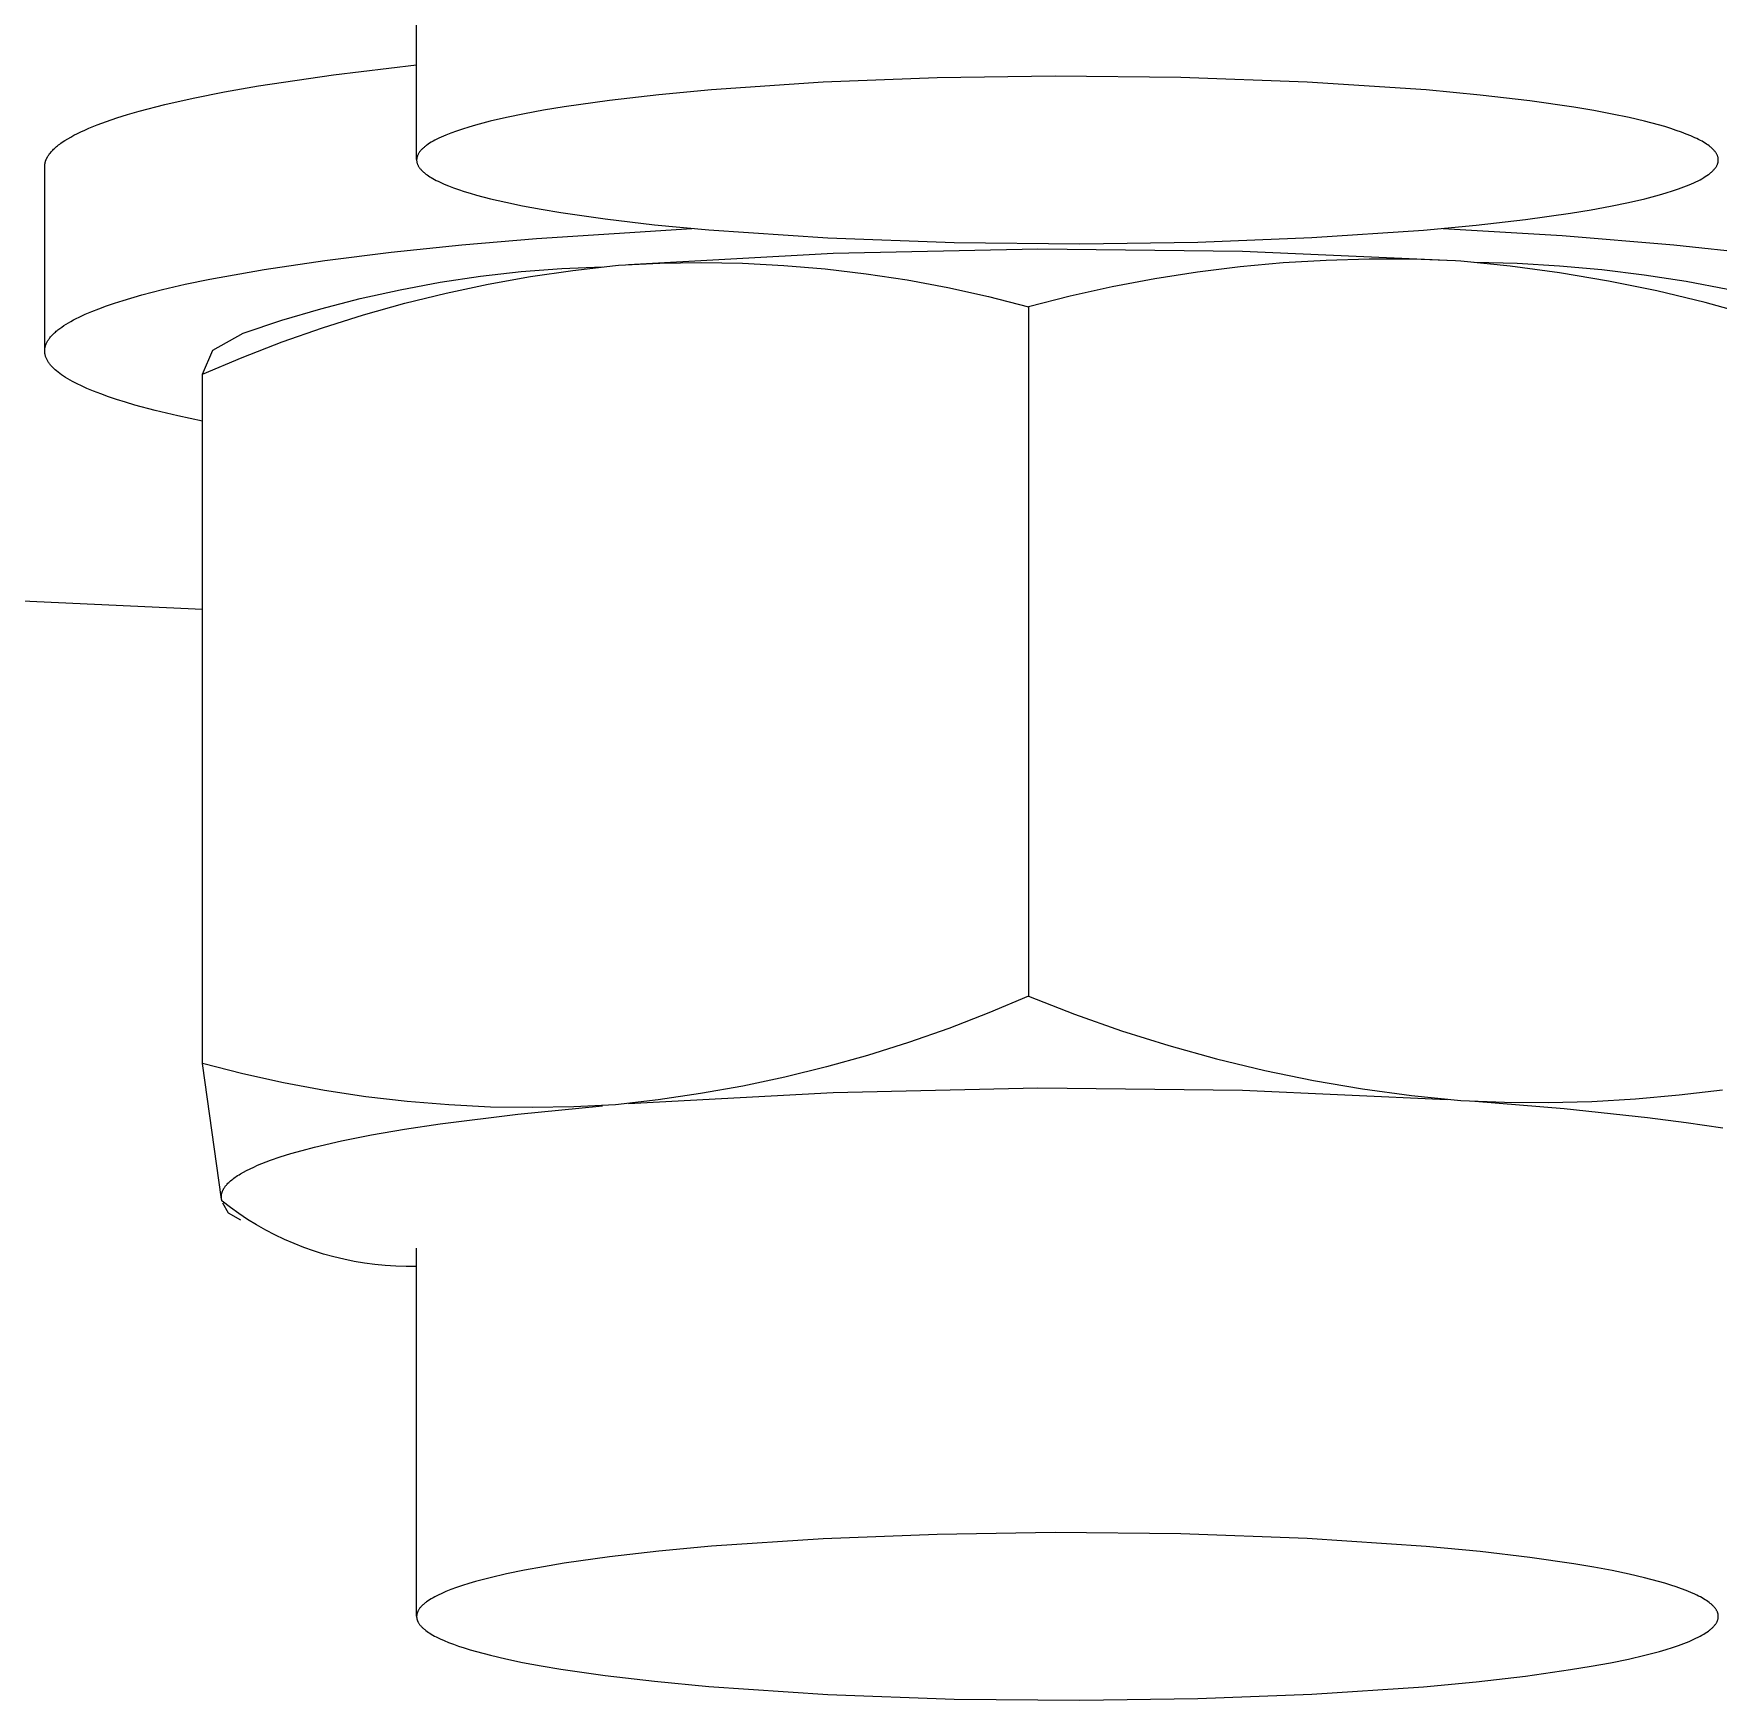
# Model space of a CAD drawing. Header units: inches. Extents: x -4 to 147, y -1 to 99.
# Drawn here: x 10.0862 to 10.5142, y 90.3101 to 90.7335 of the extents above; entities that cross this region are included whole.
import ezdxf

# ---------------------------------------------------------------- set-up
doc = ezdxf.new("R2010")
doc.units = ezdxf.units.IN
doc.layers.add('ZANO_R', color=7, linetype='Continuous', lineweight=0)

msp = doc.modelspace()

# ---------------------------------------------------------------- linework, layer by layer
at = {"layer": 'ZANO_R'}
for p, q in [((10.18353, 90.70148), (10.18353, 90.79496)), ((10.16237, 90.72301), (10.18353, 90.72552)), ((10.1347, 90.71865), (10.14331, 90.72017)), ((10.14331, 90.72017), (10.16237, 90.72301)), ((10.25844, 90.7192), (10.24504, 90.71795)), ((10.28682, 90.72112), (10.25844, 90.7192)), ((10.31574, 90.72224), (10.28682, 90.72112)), ((10.34577, 90.72267), (10.31574, 90.72224)), ((10.3777, 90.72235), (10.34577, 90.72267)), ((10.40979, 90.72118), (10.3777, 90.72235)), ((10.44, 90.71915), (10.40979, 90.72118)), ((10.45376, 90.71784), (10.44, 90.71915)), ((10.11306, 90.71376), (10.11954, 90.71544)), ((10.11954, 90.71544), (10.12677, 90.71707)), ((10.12677, 90.71707), (10.1347, 90.71865)), ((10.22105, 90.71488), (10.2158, 90.71402)), ((10.2325, 90.7165), (10.22105, 90.71488)), ((10.24504, 90.71795), (10.2325, 90.7165)), ((10.46634, 90.71637), (10.45376, 90.71784)), ((10.47756, 90.71475), (10.46634, 90.71637)), ((10.48262, 90.7139), (10.47756, 90.71475)), ((10.1024, 90.7103), (10.10477, 90.71117)), ((10.10477, 90.71117), (10.10734, 90.71204)), ((10.10734, 90.71204), (10.1101, 90.7129)), ((10.1101, 90.7129), (10.11306, 90.71376)), ((10.20223, 90.71121), (10.19848, 90.71023)), ((10.20637, 90.71218), (10.20223, 90.71121)), ((10.2109, 90.71311), (10.20637, 90.71218)), ((10.2158, 90.71402), (10.2109, 90.71311)), ((10.48731, 90.71303), (10.48262, 90.7139)), ((10.4916, 90.71213), (10.48731, 90.71303)), ((10.49551, 90.71122), (10.4916, 90.71213)), ((10.49902, 90.7103), (10.49551, 90.71122)), ((10.50063, 90.70984), (10.49902, 90.7103)), ((10.09348, 90.70587), (10.09415, 90.70631)), ((10.09415, 90.70631), (10.09487, 90.70676)), ((10.09487, 90.70676), (10.09564, 90.7072)), ((10.09564, 90.7072), (10.09646, 90.70765)), ((10.09646, 90.70765), (10.09733, 90.70809)), ((10.09733, 90.70809), (10.09824, 90.70853)), ((10.09824, 90.70853), (10.09921, 90.70897)), ((10.09921, 90.70897), (10.10022, 90.70942)), ((10.10022, 90.70942), (10.1024, 90.7103)), ((10.1877, 90.70613), (10.18725, 90.70587)), ((10.18817, 90.70639), (10.1877, 90.70613)), ((10.18868, 90.70665), (10.18817, 90.70639)), ((10.1892, 90.70691), (10.18868, 90.70665)), ((10.18976, 90.70717), (10.1892, 90.70691)), ((10.19095, 90.70768), (10.18976, 90.70717)), ((10.19225, 90.7082), (10.19095, 90.70768)), ((10.19365, 90.70871), (10.19225, 90.7082)), ((10.19515, 90.70922), (10.19365, 90.70871)), ((10.19677, 90.70973), (10.19515, 90.70922)), ((10.19848, 90.71023), (10.19677, 90.70973)), ((10.50215, 90.70937), (10.50063, 90.70984)), ((10.50356, 90.7089), (10.50215, 90.70937)), ((10.50489, 90.70844), (10.50356, 90.7089)), ((10.50611, 90.70797), (10.50489, 90.70844)), ((10.50725, 90.7075), (10.50611, 90.70797)), ((10.50829, 90.70704), (10.50725, 90.7075)), ((10.50878, 90.7068), (10.50829, 90.70704)), ((10.50924, 90.70657), (10.50878, 90.7068)), ((10.50969, 90.70634), (10.50924, 90.70657)), ((10.51011, 90.70611), (10.50969, 90.70634)), ((10.5105, 90.70588), (10.51011, 90.70611)), ((10.08949, 90.70166), (10.08954, 90.70177)), ((10.08954, 90.70177), (10.08959, 90.70188)), ((10.08959, 90.70188), (10.08965, 90.70199)), ((10.08965, 90.70199), (10.08971, 90.7021)), ((10.08971, 90.7021), (10.08977, 90.70221)), ((10.08977, 90.70221), (10.08984, 90.70232)), ((10.08984, 90.70232), (10.08991, 90.70243)), ((10.08991, 90.70243), (10.08998, 90.70254)), ((10.08998, 90.70254), (10.09005, 90.70265)), ((10.09005, 90.70265), (10.09013, 90.70276)), ((10.09013, 90.70276), (10.09029, 90.70298)), ((10.09029, 90.70298), (10.09047, 90.70321)), ((10.09047, 90.70321), (10.09065, 90.70343)), ((10.09065, 90.70343), (10.09085, 90.70365)), ((10.09085, 90.70365), (10.09106, 90.70387)), ((10.09106, 90.70387), (10.09128, 90.70409)), ((10.09128, 90.70409), (10.09151, 90.70431)), ((10.09151, 90.70431), (10.09176, 90.70453)), ((10.09176, 90.70453), (10.09202, 90.70476)), ((10.09202, 90.70476), (10.09229, 90.70498)), ((10.09229, 90.70498), (10.09257, 90.7052)), ((10.09257, 90.7052), (10.09286, 90.70542)), ((10.09286, 90.70542), (10.09317, 90.70564)), ((10.09317, 90.70564), (10.09348, 90.70587)), ((10.18357, 90.70186), (10.18355, 90.70173)), ((10.1836, 90.70199), (10.18357, 90.70186)), ((10.18363, 90.70212), (10.1836, 90.70199)), ((10.18367, 90.70224), (10.18363, 90.70212)), ((10.18371, 90.70237), (10.18367, 90.70224)), ((10.18376, 90.7025), (10.18371, 90.70237)), ((10.18381, 90.70263), (10.18376, 90.7025)), ((10.18388, 90.70276), (10.18381, 90.70263)), ((10.18394, 90.70288), (10.18388, 90.70276)), ((10.18402, 90.70301), (10.18394, 90.70288)), ((10.1841, 90.70314), (10.18402, 90.70301)), ((10.18418, 90.70327), (10.1841, 90.70314)), ((10.18428, 90.7034), (10.18418, 90.70327)), ((10.18438, 90.70353), (10.18428, 90.7034)), ((10.18448, 90.70366), (10.18438, 90.70353)), ((10.18459, 90.70379), (10.18448, 90.70366)), ((10.18471, 90.70392), (10.18459, 90.70379)), ((10.18483, 90.70405), (10.18471, 90.70392)), ((10.18497, 90.70418), (10.18483, 90.70405)), ((10.1851, 90.70431), (10.18497, 90.70418)), ((10.18525, 90.70444), (10.1851, 90.70431)), ((10.1854, 90.70457), (10.18525, 90.70444)), ((10.18555, 90.7047), (10.1854, 90.70457)), ((10.18571, 90.70483), (10.18555, 90.7047)), ((10.18588, 90.70496), (10.18571, 90.70483)), ((10.18606, 90.70509), (10.18588, 90.70496)), ((10.18643, 90.70535), (10.18606, 90.70509)), ((10.18683, 90.70561), (10.18643, 90.70535)), ((10.18725, 90.70587), (10.18683, 90.70561)), ((10.51088, 90.70564), (10.5105, 90.70588)), ((10.51124, 90.70541), (10.51088, 90.70564)), ((10.51158, 90.70518), (10.51124, 90.70541)), ((10.5119, 90.70495), (10.51158, 90.70518)), ((10.5122, 90.70471), (10.5119, 90.70495)), ((10.51234, 90.70459), (10.5122, 90.70471)), ((10.51248, 90.70447), (10.51234, 90.70459)), ((10.51261, 90.70435), (10.51248, 90.70447)), ((10.51274, 90.70423), (10.51261, 90.70435)), ((10.51286, 90.70411), (10.51274, 90.70423)), ((10.51298, 90.70399), (10.51286, 90.70411)), ((10.5131, 90.70387), (10.51298, 90.70399)), ((10.5132, 90.70375), (10.5131, 90.70387)), ((10.51331, 90.70363), (10.5132, 90.70375)), ((10.5134, 90.70351), (10.51331, 90.70363)), ((10.5135, 90.70339), (10.5134, 90.70351)), ((10.51358, 90.70327), (10.5135, 90.70339)), ((10.51367, 90.70314), (10.51358, 90.70327)), ((10.51374, 90.70302), (10.51367, 90.70314)), ((10.51381, 90.7029), (10.51374, 90.70302)), ((10.51388, 90.70277), (10.51381, 90.7029)), ((10.51394, 90.70265), (10.51388, 90.70277)), ((10.514, 90.70253), (10.51394, 90.70265)), ((10.51404, 90.7024), (10.514, 90.70253)), ((10.51409, 90.70228), (10.51404, 90.7024)), ((10.51413, 90.70215), (10.51409, 90.70228)), ((10.51416, 90.70203), (10.51413, 90.70215)), ((10.51419, 90.7019), (10.51416, 90.70203)), ((10.51421, 90.70178), (10.51419, 90.7019)), ((10.51422, 90.70165), (10.51421, 90.70178)), ((10.08904, 90.69981), (10.08905, 90.69992)), ((10.08904, 90.69971), (10.08904, 90.69981)), ((10.08904, 90.65302), (10.08904, 90.69971)), ((10.08905, 90.70003), (10.08906, 90.70014)), ((10.08905, 90.69992), (10.08905, 90.70003)), ((10.08906, 90.70014), (10.08907, 90.70025)), ((10.08907, 90.70025), (10.08909, 90.70036)), ((10.08909, 90.70036), (10.08911, 90.70046)), ((10.08911, 90.70046), (10.08913, 90.70057)), ((10.08913, 90.70057), (10.08915, 90.70068)), ((10.08915, 90.70068), (10.08918, 90.70079)), ((10.08918, 90.70079), (10.08921, 90.7009)), ((10.08921, 90.7009), (10.08924, 90.70101)), ((10.08924, 90.70101), (10.08927, 90.70112)), ((10.08927, 90.70112), (10.08931, 90.70123)), ((10.08931, 90.70123), (10.08935, 90.70134)), ((10.08935, 90.70134), (10.08939, 90.70145)), ((10.08939, 90.70145), (10.08944, 90.70155)), ((10.08944, 90.70155), (10.08949, 90.70166)), ((10.18354, 90.70161), (10.18353, 90.70148)), ((10.18353, 90.70148), (10.18353, 90.70135)), ((10.18353, 90.70135), (10.18353, 90.70123)), ((10.18353, 90.70123), (10.18354, 90.7011)), ((10.18355, 90.70173), (10.18354, 90.70161)), ((10.18354, 90.7011), (10.18356, 90.70098)), ((10.18356, 90.70098), (10.18358, 90.70085)), ((10.18358, 90.70085), (10.18361, 90.70072)), ((10.18361, 90.70072), (10.18364, 90.7006)), ((10.18364, 90.7006), (10.18368, 90.70047)), ((10.18368, 90.70047), (10.18372, 90.70035)), ((10.18372, 90.70035), (10.18377, 90.70023)), ((10.18377, 90.70023), (10.18382, 90.7001)), ((10.18382, 90.7001), (10.18389, 90.69998)), ((10.18389, 90.69998), (10.18395, 90.69985)), ((10.18395, 90.69985), (10.18402, 90.69973)), ((10.18402, 90.69973), (10.1841, 90.69961)), ((10.1841, 90.69961), (10.18418, 90.69949)), ((10.18418, 90.69949), (10.18427, 90.69936)), ((10.18427, 90.69936), (10.18436, 90.69924)), ((10.18436, 90.69924), (10.18446, 90.69912)), ((10.18446, 90.69912), (10.18456, 90.699)), ((10.18456, 90.699), (10.18467, 90.69888)), ((10.18467, 90.69888), (10.18478, 90.69876)), ((10.18478, 90.69876), (10.1849, 90.69864)), ((10.1849, 90.69864), (10.18502, 90.69852)), ((10.18502, 90.69852), (10.18515, 90.6984)), ((10.18515, 90.6984), (10.18529, 90.69828)), ((10.18529, 90.69828), (10.18542, 90.69816)), ((10.18542, 90.69816), (10.18557, 90.69804)), ((10.18557, 90.69804), (10.18587, 90.69781)), ((10.18587, 90.69781), (10.18619, 90.69757)), ((10.18619, 90.69757), (10.18653, 90.69734)), ((10.51134, 90.6974), (10.51171, 90.69766)), ((10.51171, 90.69766), (10.51188, 90.69779)), ((10.51188, 90.69779), (10.51205, 90.69792)), ((10.51205, 90.69792), (10.51221, 90.69805)), ((10.51221, 90.69805), (10.51237, 90.69818)), ((10.51237, 90.69818), (10.51252, 90.69831)), ((10.51252, 90.69831), (10.51266, 90.69844)), ((10.51266, 90.69844), (10.5128, 90.69857)), ((10.5128, 90.69857), (10.51293, 90.6987)), ((10.51293, 90.6987), (10.51305, 90.69883)), ((10.51305, 90.69883), (10.51317, 90.69896)), ((10.51317, 90.69896), (10.51328, 90.69909)), ((10.51328, 90.69909), (10.51339, 90.69922)), ((10.51339, 90.69922), (10.51349, 90.69935)), ((10.51349, 90.69935), (10.51358, 90.69948)), ((10.51358, 90.69948), (10.51367, 90.69961)), ((10.51367, 90.69961), (10.51375, 90.69974)), ((10.51375, 90.69974), (10.51382, 90.69987)), ((10.51382, 90.69987), (10.51389, 90.7)), ((10.51389, 90.7), (10.51395, 90.70012)), ((10.51395, 90.70012), (10.51401, 90.70025)), ((10.51401, 90.70025), (10.51406, 90.70038)), ((10.51406, 90.70038), (10.5141, 90.70051)), ((10.5141, 90.70051), (10.51414, 90.70064)), ((10.51414, 90.70064), (10.51417, 90.70076)), ((10.51417, 90.70076), (10.51419, 90.70089)), ((10.51419, 90.70089), (10.51421, 90.70102)), ((10.51421, 90.70102), (10.51423, 90.70115)), ((10.51423, 90.70152), (10.51422, 90.70165)), ((10.51424, 90.7014), (10.51423, 90.70152)), ((10.51423, 90.70127), (10.51424, 90.7014)), ((10.51423, 90.70115), (10.51423, 90.70127)), ((10.18653, 90.69734), (10.18688, 90.69711)), ((10.18688, 90.69711), (10.18726, 90.69688)), ((10.18726, 90.69688), (10.18766, 90.69665)), ((10.18766, 90.69665), (10.18808, 90.69641)), ((10.18808, 90.69641), (10.18852, 90.69618)), ((10.18852, 90.69618), (10.18899, 90.69595)), ((10.18899, 90.69595), (10.18947, 90.69572)), ((10.18947, 90.69572), (10.19052, 90.69525)), ((10.19052, 90.69525), (10.19165, 90.69478)), ((10.19165, 90.69478), (10.19288, 90.69432)), ((10.19288, 90.69432), (10.1942, 90.69385)), ((10.1942, 90.69385), (10.19562, 90.69338)), ((10.19562, 90.69338), (10.19713, 90.69292)), ((10.501, 90.69303), (10.50261, 90.69353)), ((10.50261, 90.69353), (10.50412, 90.69404)), ((10.50412, 90.69404), (10.50552, 90.69455)), ((10.50552, 90.69455), (10.50682, 90.69507)), ((10.50682, 90.69507), (10.50801, 90.69558)), ((10.50801, 90.69558), (10.50856, 90.69584)), ((10.50856, 90.69584), (10.50909, 90.6961)), ((10.50909, 90.6961), (10.50959, 90.69636)), ((10.50959, 90.69636), (10.51007, 90.69662)), ((10.51007, 90.69662), (10.51052, 90.69688)), ((10.51052, 90.69688), (10.51094, 90.69714)), ((10.51094, 90.69714), (10.51134, 90.6974)), ((10.19713, 90.69292), (10.19874, 90.69245)), ((10.19874, 90.69245), (10.20226, 90.69153)), ((10.20226, 90.69153), (10.20616, 90.69062)), ((10.20616, 90.69062), (10.21046, 90.68973)), ((10.21046, 90.68973), (10.21514, 90.68885)), ((10.48197, 90.68874), (10.48687, 90.68964)), ((10.48687, 90.68964), (10.4914, 90.69058)), ((10.4914, 90.69058), (10.49554, 90.69154)), ((10.49554, 90.69154), (10.49928, 90.69253)), ((10.49928, 90.69253), (10.501, 90.69303)), ((10.21514, 90.68885), (10.2202, 90.688)), ((10.2202, 90.688), (10.23143, 90.68639)), ((10.23143, 90.68639), (10.244, 90.68491)), ((10.244, 90.68491), (10.25777, 90.6836)), ((10.43933, 90.68355), (10.45273, 90.6848)), ((10.45273, 90.6848), (10.46527, 90.68625)), ((10.46527, 90.68625), (10.47672, 90.68787)), ((10.47672, 90.68787), (10.48197, 90.68874)), ((10.19504, 90.67983), (10.21396, 90.68146)), ((10.21396, 90.68146), (10.25346, 90.68398)), ((10.25777, 90.6836), (10.28798, 90.68158)), ((10.28798, 90.68158), (10.32007, 90.6804)), ((10.32007, 90.6804), (10.35199, 90.68008)), ((10.35199, 90.68008), (10.38202, 90.68051)), ((10.38202, 90.68051), (10.41095, 90.68164)), ((10.41095, 90.68164), (10.43933, 90.68355)), ((10.4443, 90.68398), (10.47458, 90.68215)), ((10.47458, 90.68215), (10.5029, 90.67981)), ((10.16019, 90.67586), (10.17703, 90.67796)), ((10.17703, 90.67796), (10.19504, 90.67983)), ((10.23738, 90.67482), (10.28933, 90.67768)), ((10.28933, 90.67768), (10.34135, 90.67882)), ((10.34135, 90.67882), (10.39337, 90.67822)), ((10.39337, 90.67822), (10.44535, 90.67589)), ((10.42555, 90.67618), (10.4146, 90.67587)), ((10.43651, 90.67614), (10.42555, 90.67618)), ((10.44746, 90.67575), (10.43651, 90.67614)), ((10.5029, 90.67981), (10.52857, 90.67703)), ((10.13098, 90.67108), (10.14477, 90.67356)), ((10.14477, 90.67356), (10.16019, 90.67586)), ((10.18951, 90.67031), (10.19976, 90.67184)), ((10.19976, 90.67184), (10.21005, 90.67301)), ((10.21005, 90.67301), (10.22038, 90.67382)), ((10.21245, 90.67174), (10.22323, 90.67332)), ((10.22038, 90.67382), (10.23072, 90.67427)), ((10.22323, 90.67332), (10.23406, 90.67455)), ((10.23406, 90.67455), (10.23478, 90.67461)), ((10.23478, 90.67461), (10.24529, 90.67513)), ((10.24529, 90.67513), (10.25581, 90.67531)), ((10.25581, 90.67531), (10.26633, 90.67513)), ((10.26633, 90.67513), (10.27684, 90.67459)), ((10.27684, 90.67459), (10.28732, 90.67371)), ((10.28732, 90.67371), (10.29777, 90.67247)), ((10.29777, 90.67247), (10.30817, 90.67089)), ((10.38188, 90.67287), (10.37105, 90.67117)), ((10.39275, 90.67421), (10.38188, 90.67287)), ((10.40366, 90.67522), (10.39275, 90.67421)), ((10.4146, 90.67587), (10.40366, 90.67522)), ((10.44884, 90.67566), (10.44746, 90.67575)), ((10.46139, 90.67441), (10.44884, 90.67566)), ((10.45235, 90.67541), (10.46314, 90.67512)), ((10.47388, 90.67273), (10.46139, 90.67441)), ((10.46314, 90.67512), (10.47392, 90.67449)), ((10.48631, 90.67062), (10.47388, 90.67273)), ((10.47392, 90.67449), (10.48467, 90.67352)), ((10.48467, 90.67352), (10.49538, 90.67221)), ((10.49538, 90.67221), (10.50605, 90.67057)), ((10.11373, 90.66709), (10.119, 90.66846)), ((10.119, 90.66846), (10.12475, 90.66979)), ((10.12475, 90.66979), (10.13098, 90.67108)), ((10.16922, 90.66618), (10.17933, 90.66842)), ((10.17933, 90.66842), (10.18951, 90.67031)), ((10.18049, 90.66496), (10.19107, 90.66756)), ((10.19107, 90.66756), (10.20173, 90.66982)), ((10.20173, 90.66982), (10.21245, 90.67174)), ((10.30817, 90.67089), (10.31851, 90.66895)), ((10.31851, 90.66895), (10.32878, 90.66667)), ((10.36028, 90.66914), (10.34959, 90.66676)), ((10.37105, 90.67117), (10.36028, 90.66914)), ((10.49866, 90.66809), (10.48631, 90.67062)), ((10.51092, 90.66514), (10.49866, 90.66809)), ((10.50605, 90.67057), (10.51666, 90.66859)), ((10.10098, 90.66288), (10.10278, 90.66359)), ((10.10278, 90.66359), (10.10472, 90.6643)), ((10.10472, 90.6643), (10.10678, 90.66501)), ((10.10678, 90.66501), (10.10897, 90.66571)), ((10.10897, 90.66571), (10.11373, 90.66709)), ((10.14926, 90.66066), (10.15919, 90.66359)), ((10.15919, 90.66359), (10.16922, 90.66618)), ((10.17, 90.66202), (10.18049, 90.66496)), ((10.32878, 90.66667), (10.33897, 90.66405)), ((10.34959, 90.66676), (10.33897, 90.66405)), ((10.33897, 90.66405), (10.33897, 90.48896)), ((10.52307, 90.66176), (10.51092, 90.66514)), ((10.09335, 90.65893), (10.09389, 90.65929)), ((10.09389, 90.65929), (10.09445, 90.65965)), ((10.09445, 90.65965), (10.09505, 90.66001)), ((10.09505, 90.66001), (10.09568, 90.66037)), ((10.09568, 90.66037), (10.09634, 90.66073)), ((10.09634, 90.66073), (10.09703, 90.66109)), ((10.09703, 90.66109), (10.09775, 90.66145)), ((10.09775, 90.66145), (10.0993, 90.66217)), ((10.0993, 90.66217), (10.10098, 90.66288)), ((10.13943, 90.65737), (10.14926, 90.66066)), ((10.15961, 90.65875), (10.17, 90.66202)), ((10.08941, 90.65463), (10.08948, 90.65481)), ((10.08948, 90.65481), (10.08957, 90.65498)), ((10.08957, 90.65498), (10.08966, 90.65516)), ((10.08966, 90.65516), (10.08976, 90.65534)), ((10.08976, 90.65534), (10.08986, 90.65552)), ((10.08986, 90.65552), (10.08998, 90.6557)), ((10.08998, 90.6557), (10.0901, 90.65587)), ((10.0901, 90.65587), (10.09023, 90.65605)), ((10.09023, 90.65605), (10.09037, 90.65623)), ((10.09037, 90.65623), (10.09051, 90.65641)), ((10.09051, 90.65641), (10.09066, 90.65659)), ((10.09066, 90.65659), (10.09082, 90.65677)), ((10.09082, 90.65677), (10.09099, 90.65695)), ((10.09099, 90.65695), (10.09117, 90.65713)), ((10.09117, 90.65713), (10.09135, 90.65731)), ((10.09135, 90.65731), (10.09154, 90.65749)), ((10.09154, 90.65749), (10.09174, 90.65767)), ((10.09174, 90.65767), (10.09195, 90.65785)), ((10.09195, 90.65785), (10.09216, 90.65803)), ((10.09216, 90.65803), (10.09239, 90.65821)), ((10.09239, 90.65821), (10.09285, 90.65857)), ((10.09285, 90.65857), (10.09335, 90.65893)), ((10.13175, 90.65309), (10.13943, 90.65737)), ((10.13917, 90.65122), (10.14933, 90.65515)), ((10.14933, 90.65515), (10.15961, 90.65875)), ((10.08904, 90.65304), (10.08906, 90.65322)), ((10.08904, 90.65287), (10.08904, 90.65304)), ((10.08904, 90.65269), (10.08904, 90.65287)), ((10.08905, 90.65252), (10.08904, 90.65269)), ((10.08907, 90.65234), (10.08905, 90.65252)), ((10.08906, 90.65322), (10.08907, 90.65339)), ((10.08907, 90.65339), (10.0891, 90.65357)), ((10.0891, 90.65217), (10.08907, 90.65234)), ((10.0891, 90.65357), (10.08913, 90.65374)), ((10.08913, 90.65199), (10.0891, 90.65217)), ((10.08913, 90.65374), (10.08917, 90.65392)), ((10.08916, 90.65182), (10.08913, 90.65199)), ((10.08921, 90.65165), (10.08916, 90.65182)), ((10.08917, 90.65392), (10.08922, 90.6541)), ((10.08926, 90.65147), (10.08921, 90.65165)), ((10.08922, 90.6541), (10.08927, 90.65427)), ((10.08932, 90.6513), (10.08926, 90.65147)), ((10.08927, 90.65427), (10.08934, 90.65445)), ((10.08939, 90.65113), (10.08932, 90.6513)), ((10.08934, 90.65445), (10.08941, 90.65463)), ((10.08946, 90.65096), (10.08939, 90.65113)), ((10.08954, 90.65079), (10.08946, 90.65096)), ((10.08962, 90.65062), (10.08954, 90.65079)), ((10.08972, 90.65045), (10.08962, 90.65062)), ((10.08981, 90.65027), (10.08972, 90.65045)), ((10.12914, 90.64697), (10.13175, 90.65309)), ((10.12914, 90.64697), (10.13917, 90.65122)), ((10.08992, 90.6501), (10.08981, 90.65027)), ((10.09003, 90.64994), (10.08992, 90.6501)), ((10.09015, 90.64977), (10.09003, 90.64994)), ((10.09027, 90.6496), (10.09015, 90.64977)), ((10.09041, 90.64943), (10.09027, 90.6496)), ((10.09054, 90.64926), (10.09041, 90.64943)), ((10.09069, 90.64909), (10.09054, 90.64926)), ((10.09084, 90.64893), (10.09069, 90.64909)), ((10.09099, 90.64876), (10.09084, 90.64893)), ((10.09116, 90.64859), (10.09099, 90.64876)), ((10.09133, 90.64843), (10.09116, 90.64859)), ((10.0915, 90.64826), (10.09133, 90.64843)), ((10.09168, 90.6481), (10.0915, 90.64826)), ((10.09206, 90.64777), (10.09168, 90.6481)), ((10.09247, 90.64744), (10.09206, 90.64777)), ((10.09289, 90.64711), (10.09247, 90.64744)), ((10.09334, 90.64679), (10.09289, 90.64711)), ((10.09382, 90.64647), (10.09334, 90.64679)), ((10.09431, 90.64615), (10.09382, 90.64647)), ((10.09488, 90.6458), (10.09431, 90.64615)), ((10.12914, 90.47188), (10.12914, 90.64697)), ((10.09548, 90.64545), (10.09488, 90.6458)), ((10.09611, 90.6451), (10.09548, 90.64545)), ((10.09678, 90.64475), (10.09611, 90.6451)), ((10.09747, 90.6444), (10.09678, 90.64475)), ((10.0982, 90.64405), (10.09747, 90.6444)), ((10.09975, 90.64335), (10.0982, 90.64405)), ((10.10144, 90.64264), (10.09975, 90.64335)), ((10.10326, 90.64194), (10.10144, 90.64264)), ((10.10522, 90.64123), (10.10326, 90.64194)), ((10.10731, 90.64053), (10.10522, 90.64123)), ((10.10955, 90.63982), (10.10731, 90.64053)), ((10.11192, 90.63912), (10.10955, 90.63982)), ((10.11709, 90.63773), (10.11192, 90.63912)), ((10.12283, 90.63635), (10.11709, 90.63773)), ((10.12914, 90.63499), (10.12283, 90.63635)), ((10.12914, 90.58715), (10.08343, 90.58926)), ((10.33897, 90.48896), (10.32894, 90.48471)), ((10.33897, 90.48896), (10.35071, 90.48436)), ((10.32894, 90.48471), (10.31878, 90.48078)), ((10.35071, 90.48436), (10.3626, 90.48016)), ((10.31878, 90.48078), (10.3085, 90.47718)), ((10.3626, 90.48016), (10.37462, 90.47638)), ((10.3085, 90.47718), (10.29811, 90.47391)), ((10.37462, 90.47638), (10.38677, 90.47301)), ((10.1394, 90.46924), (10.12914, 90.47188)), ((10.13394, 90.4374), (10.12914, 90.47188)), ((10.28762, 90.47097), (10.27704, 90.46837)), ((10.29811, 90.47391), (10.28762, 90.47097)), ((10.38677, 90.47301), (10.39903, 90.47005)), ((10.14974, 90.46695), (10.1394, 90.46924)), ((10.16016, 90.46501), (10.14974, 90.46695)), ((10.27704, 90.46837), (10.26638, 90.46611)), ((10.39903, 90.47005), (10.41138, 90.46752)), ((10.41138, 90.46752), (10.42381, 90.46542)), ((10.17063, 90.46342), (10.16016, 90.46501)), ((10.18115, 90.46219), (10.17063, 90.46342)), ((10.19171, 90.46131), (10.18115, 90.46219)), ((10.24488, 90.46261), (10.23406, 90.46138)), ((10.23738, 90.46165), (10.28933, 90.46451)), ((10.25566, 90.46419), (10.24488, 90.46261)), ((10.26638, 90.46611), (10.25566, 90.46419)), ((10.28933, 90.46451), (10.34134, 90.46565)), ((10.34134, 90.46565), (10.39336, 90.46505)), ((10.39336, 90.46505), (10.44534, 90.46272)), ((10.42381, 90.46542), (10.4363, 90.46374)), ((10.4363, 90.46374), (10.44884, 90.46249)), ((10.44884, 90.46249), (10.45993, 90.46204)), ((10.45234, 90.46224), (10.47505, 90.46039)), ((10.47103, 90.46196), (10.48212, 90.46223)), ((10.48212, 90.46223), (10.4932, 90.46286)), ((10.4932, 90.46286), (10.50425, 90.46385)), ((10.50425, 90.46385), (10.51526, 90.46519)), ((10.18949, 90.45655), (10.20924, 90.45902)), ((10.20229, 90.46079), (10.19171, 90.46131)), ((10.21288, 90.46063), (10.20229, 90.46079)), ((10.20924, 90.45902), (10.23073, 90.4611)), ((10.22348, 90.46083), (10.21288, 90.46063)), ((10.23406, 90.46138), (10.22348, 90.46083)), ((10.45993, 90.46204), (10.47103, 90.46196)), ((10.47505, 90.46039), (10.49626, 90.45813)), ((10.49626, 90.45813), (10.50611, 90.45686)), ((10.16446, 90.4522), (10.1721, 90.45373)), ((10.1721, 90.45373), (10.18046, 90.45518)), ((10.18046, 90.45518), (10.18949, 90.45655)), ((10.50611, 90.45686), (10.51535, 90.45549)), ((10.15158, 90.44896), (10.15448, 90.44979)), ((10.15448, 90.44979), (10.1576, 90.45061)), ((10.1576, 90.45061), (10.16446, 90.4522)), ((10.14033, 90.44469), (10.1412, 90.44512)), ((10.1412, 90.44512), (10.14213, 90.44555)), ((10.14213, 90.44555), (10.14312, 90.44599)), ((10.14312, 90.44599), (10.14416, 90.44642)), ((10.14416, 90.44642), (10.14526, 90.44685)), ((10.14526, 90.44685), (10.14641, 90.44728)), ((10.14641, 90.44728), (10.14888, 90.44812)), ((10.14888, 90.44812), (10.15158, 90.44896)), ((10.13492, 90.44064), (10.13501, 90.44075)), ((10.13501, 90.44075), (10.13509, 90.44086)), ((10.13509, 90.44086), (10.13518, 90.44097)), ((10.13518, 90.44097), (10.13528, 90.44108)), ((10.13528, 90.44108), (10.13538, 90.44119)), ((10.13538, 90.44119), (10.13558, 90.44141)), ((10.13558, 90.44141), (10.1358, 90.44163)), ((10.1358, 90.44163), (10.13603, 90.44185)), ((10.13603, 90.44185), (10.13628, 90.44206)), ((10.13628, 90.44206), (10.13654, 90.44228)), ((10.13654, 90.44228), (10.13681, 90.4425)), ((10.13681, 90.4425), (10.1371, 90.44272)), ((10.1371, 90.44272), (10.13741, 90.44294)), ((10.13741, 90.44294), (10.13772, 90.44316)), ((10.13772, 90.44316), (10.13805, 90.44338)), ((10.13805, 90.44338), (10.1384, 90.4436)), ((10.1384, 90.4436), (10.13876, 90.44381)), ((10.13876, 90.44381), (10.13952, 90.44425)), ((10.13952, 90.44425), (10.14033, 90.44469)), ((10.13392, 90.43804), (10.13393, 90.43815)), ((10.13392, 90.43794), (10.13392, 90.43804)), ((10.13393, 90.43783), (10.13392, 90.43794)), ((10.13393, 90.43826), (10.13394, 90.43837)), ((10.13393, 90.43815), (10.13393, 90.43826)), ((10.13393, 90.43772), (10.13393, 90.43783)), ((10.13394, 90.43762), (10.13393, 90.43772)), ((10.13394, 90.43837), (10.13396, 90.43847)), ((10.13395, 90.43751), (10.13394, 90.43762)), ((10.13397, 90.4374), (10.13395, 90.43751)), ((10.13396, 90.43847), (10.13397, 90.43858)), ((10.13397, 90.43858), (10.13399, 90.43869)), ((10.13399, 90.4373), (10.13397, 90.4374)), ((10.13399, 90.43869), (10.13402, 90.4388)), ((10.13401, 90.43719), (10.13399, 90.4373)), ((10.13403, 90.43708), (10.13401, 90.43719)), ((10.13402, 90.4388), (10.13404, 90.43891)), ((10.13406, 90.43698), (10.13403, 90.43708)), ((10.13404, 90.43891), (10.13407, 90.43901)), ((10.13409, 90.43687), (10.13406, 90.43698)), ((10.13407, 90.43901), (10.13411, 90.43912)), ((10.13621, 90.43525), (10.13409, 90.43687)), ((10.13411, 90.43912), (10.13414, 90.43923)), ((10.13414, 90.43923), (10.13418, 90.43934)), ((10.13418, 90.43934), (10.13423, 90.43945)), ((10.13423, 90.43945), (10.13427, 90.43956)), ((10.13572, 90.43382), (10.13425, 90.43638)), ((10.13427, 90.43956), (10.13432, 90.43966)), ((10.13432, 90.43966), (10.13438, 90.43977)), ((10.13438, 90.43977), (10.13443, 90.43988)), ((10.13443, 90.43988), (10.13449, 90.43999)), ((10.13449, 90.43999), (10.13456, 90.4401)), ((10.13456, 90.4401), (10.13462, 90.44021)), ((10.13462, 90.44021), (10.13469, 90.44032)), ((10.13469, 90.44032), (10.13477, 90.44043)), ((10.13477, 90.44043), (10.13484, 90.44054)), ((10.13484, 90.44054), (10.13492, 90.44064)), ((10.13889, 90.43205), (10.13572, 90.43382)), ((10.13837, 90.43371), (10.13621, 90.43525)), ((10.14059, 90.43224), (10.13837, 90.43371)), ((10.14286, 90.43086), (10.14059, 90.43224)), ((10.14518, 90.42955), (10.14286, 90.43086)), ((10.14754, 90.42832), (10.14518, 90.42955)), ((10.14994, 90.42717), (10.14754, 90.42832)), ((10.15238, 90.42611), (10.14994, 90.42717)), ((10.15485, 90.42514), (10.15238, 90.42611)), ((10.15736, 90.42425), (10.15485, 90.42514)), ((10.15989, 90.42344), (10.15736, 90.42425)), ((10.18353, 90.33148), (10.18353, 90.42495)), ((10.16246, 90.42273), (10.15989, 90.42344)), ((10.16504, 90.42211), (10.16246, 90.42273)), ((10.16765, 90.42157), (10.16504, 90.42211)), ((10.17027, 90.42113), (10.16765, 90.42157)), ((10.17291, 90.42078), (10.17027, 90.42113)), ((10.17555, 90.42052), (10.17291, 90.42078)), ((10.17821, 90.42035), (10.17555, 90.42052)), ((10.18087, 90.42027), (10.17821, 90.42035)), ((10.18353, 90.42029), (10.18087, 90.42027)), ((10.28682, 90.35111), (10.25844, 90.3492)), ((10.31574, 90.35224), (10.28682, 90.35111)), ((10.34577, 90.35267), (10.31574, 90.35224)), ((10.3777, 90.35234), (10.34577, 90.35267)), ((10.40979, 90.35117), (10.3777, 90.35234)), ((10.44, 90.34915), (10.40979, 90.35117)), ((10.2325, 90.3465), (10.22105, 90.34488)), ((10.24504, 90.34795), (10.2325, 90.3465)), ((10.25844, 90.3492), (10.24504, 90.34795)), ((10.45376, 90.34784), (10.44, 90.34915)), ((10.46634, 90.34636), (10.45376, 90.34784)), ((10.2109, 90.34311), (10.20637, 90.34217)), ((10.2158, 90.34401), (10.2109, 90.34311)), ((10.22105, 90.34488), (10.2158, 90.34401)), ((10.47756, 90.34475), (10.46634, 90.34636)), ((10.48262, 90.3439), (10.47756, 90.34475)), ((10.48731, 90.34302), (10.48262, 90.3439)), ((10.4916, 90.34213), (10.48731, 90.34302)), ((10.19225, 90.3382), (10.19095, 90.33768)), ((10.19365, 90.33871), (10.19225, 90.3382)), ((10.19515, 90.33922), (10.19365, 90.33871)), ((10.19677, 90.33972), (10.19515, 90.33922)), ((10.19848, 90.34022), (10.19677, 90.33972)), ((10.20223, 90.34121), (10.19848, 90.34022)), ((10.20637, 90.34217), (10.20223, 90.34121)), ((10.49551, 90.34122), (10.4916, 90.34213)), ((10.49902, 90.3403), (10.49551, 90.34122)), ((10.50063, 90.33983), (10.49902, 90.3403)), ((10.50215, 90.33937), (10.50063, 90.33983)), ((10.50356, 90.3389), (10.50215, 90.33937)), ((10.50489, 90.33843), (10.50356, 90.3389)), ((10.50611, 90.33797), (10.50489, 90.33843)), ((10.50725, 90.3375), (10.50611, 90.33797)), ((10.18459, 90.33379), (10.18448, 90.33366)), ((10.18471, 90.33392), (10.18459, 90.33379)), ((10.18483, 90.33404), (10.18471, 90.33392)), ((10.18497, 90.33417), (10.18483, 90.33404)), ((10.1851, 90.3343), (10.18497, 90.33417)), ((10.18525, 90.33443), (10.1851, 90.3343)), ((10.1854, 90.33456), (10.18525, 90.33443)), ((10.18555, 90.33469), (10.1854, 90.33456)), ((10.18571, 90.33482), (10.18555, 90.33469)), ((10.18588, 90.33495), (10.18571, 90.33482)), ((10.18606, 90.33508), (10.18588, 90.33495)), ((10.18643, 90.33534), (10.18606, 90.33508)), ((10.18683, 90.33561), (10.18643, 90.33534)), ((10.18725, 90.33587), (10.18683, 90.33561)), ((10.1877, 90.33613), (10.18725, 90.33587)), ((10.18817, 90.33639), (10.1877, 90.33613)), ((10.18868, 90.33665), (10.18817, 90.33639)), ((10.1892, 90.33691), (10.18868, 90.33665)), ((10.18976, 90.33716), (10.1892, 90.33691)), ((10.19095, 90.33768), (10.18976, 90.33716)), ((10.50829, 90.33703), (10.50725, 90.3375)), ((10.50878, 90.3368), (10.50829, 90.33703)), ((10.50924, 90.33657), (10.50878, 90.3368)), ((10.50969, 90.33634), (10.50924, 90.33657)), ((10.51011, 90.3361), (10.50969, 90.33634)), ((10.5105, 90.33587), (10.51011, 90.3361)), ((10.51088, 90.33564), (10.5105, 90.33587)), ((10.51124, 90.33541), (10.51088, 90.33564)), ((10.51158, 90.33518), (10.51124, 90.33541)), ((10.5119, 90.33494), (10.51158, 90.33518)), ((10.5122, 90.33471), (10.5119, 90.33494)), ((10.51234, 90.33459), (10.5122, 90.33471)), ((10.51248, 90.33447), (10.51234, 90.33459)), ((10.51261, 90.33435), (10.51248, 90.33447)), ((10.51274, 90.33423), (10.51261, 90.33435)), ((10.51286, 90.33411), (10.51274, 90.33423)), ((10.51298, 90.33399), (10.51286, 90.33411)), ((10.5131, 90.33387), (10.51298, 90.33399)), ((10.5132, 90.33375), (10.5131, 90.33387)), ((10.51331, 90.33363), (10.5132, 90.33375)), ((10.18354, 90.3316), (10.18353, 90.33148)), ((10.18353, 90.33148), (10.18353, 90.33135)), ((10.18353, 90.33135), (10.18353, 90.33122)), ((10.18353, 90.33122), (10.18354, 90.3311)), ((10.18355, 90.33173), (10.18354, 90.3316)), ((10.18354, 90.3311), (10.18356, 90.33097)), ((10.18357, 90.33186), (10.18355, 90.33173)), ((10.18356, 90.33097), (10.18358, 90.33085)), ((10.1836, 90.33199), (10.18357, 90.33186)), ((10.18358, 90.33085), (10.18361, 90.33072)), ((10.18363, 90.33211), (10.1836, 90.33199)), ((10.18361, 90.33072), (10.18364, 90.3306)), ((10.18367, 90.33224), (10.18363, 90.33211)), ((10.18364, 90.3306), (10.18368, 90.33047)), ((10.18371, 90.33237), (10.18367, 90.33224)), ((10.18368, 90.33047), (10.18372, 90.33035)), ((10.18376, 90.3325), (10.18371, 90.33237)), ((10.18372, 90.33035), (10.18377, 90.33022)), ((10.18381, 90.33262), (10.18376, 90.3325)), ((10.18377, 90.33022), (10.18382, 90.3301)), ((10.18388, 90.33275), (10.18381, 90.33262)), ((10.18382, 90.3301), (10.18389, 90.32998)), ((10.18394, 90.33288), (10.18388, 90.33275)), ((10.18389, 90.32998), (10.18395, 90.32985)), ((10.18402, 90.33301), (10.18394, 90.33288)), ((10.18395, 90.32985), (10.18402, 90.32973)), ((10.1841, 90.33314), (10.18402, 90.33301)), ((10.18402, 90.32973), (10.1841, 90.32961)), ((10.18418, 90.33327), (10.1841, 90.33314)), ((10.1841, 90.32961), (10.18418, 90.32948)), ((10.18428, 90.3334), (10.18418, 90.33327)), ((10.18418, 90.32948), (10.18427, 90.32936)), ((10.18438, 90.33353), (10.18428, 90.3334)), ((10.18448, 90.33366), (10.18438, 90.33353)), ((10.5134, 90.33351), (10.51331, 90.33363)), ((10.5135, 90.33338), (10.5134, 90.33351)), ((10.51349, 90.32935), (10.51358, 90.32948)), ((10.51358, 90.33326), (10.5135, 90.33338)), ((10.51367, 90.33314), (10.51358, 90.33326)), ((10.51358, 90.32948), (10.51367, 90.32961)), ((10.51374, 90.33302), (10.51367, 90.33314)), ((10.51367, 90.32961), (10.51375, 90.32974)), ((10.51381, 90.33289), (10.51374, 90.33302)), ((10.51375, 90.32974), (10.51382, 90.32986)), ((10.51388, 90.33277), (10.51381, 90.33289)), ((10.51382, 90.32986), (10.51389, 90.32999)), ((10.51394, 90.33265), (10.51388, 90.33277)), ((10.51389, 90.32999), (10.51395, 90.33012)), ((10.514, 90.33252), (10.51394, 90.33265)), ((10.51395, 90.33012), (10.51401, 90.33025)), ((10.51404, 90.3324), (10.514, 90.33252)), ((10.51401, 90.33025), (10.51406, 90.33038)), ((10.51409, 90.33227), (10.51404, 90.3324)), ((10.51406, 90.33038), (10.5141, 90.33051)), ((10.51413, 90.33215), (10.51409, 90.33227)), ((10.5141, 90.33051), (10.51414, 90.33063)), ((10.51416, 90.33202), (10.51413, 90.33215)), ((10.51414, 90.33063), (10.51417, 90.33076)), ((10.51419, 90.3319), (10.51416, 90.33202)), ((10.51417, 90.33076), (10.51419, 90.33089)), ((10.51421, 90.33177), (10.51419, 90.3319)), ((10.51419, 90.33089), (10.51421, 90.33102)), ((10.51422, 90.33165), (10.51421, 90.33177)), ((10.51421, 90.33102), (10.51423, 90.33114)), ((10.51423, 90.33152), (10.51422, 90.33165)), ((10.51424, 90.3314), (10.51423, 90.33152)), ((10.51423, 90.33127), (10.51424, 90.3314)), ((10.51423, 90.33114), (10.51423, 90.33127)), ((10.18427, 90.32936), (10.18436, 90.32924)), ((10.18436, 90.32924), (10.18446, 90.32912)), ((10.18446, 90.32912), (10.18456, 90.329)), ((10.18456, 90.329), (10.18467, 90.32888)), ((10.18467, 90.32888), (10.18478, 90.32876)), ((10.18478, 90.32876), (10.1849, 90.32863)), ((10.1849, 90.32863), (10.18502, 90.32852)), ((10.18502, 90.32852), (10.18515, 90.3284)), ((10.18515, 90.3284), (10.18529, 90.32828)), ((10.18529, 90.32828), (10.18542, 90.32816)), ((10.18542, 90.32816), (10.18557, 90.32804)), ((10.18557, 90.32804), (10.18587, 90.3278)), ((10.18587, 90.3278), (10.18619, 90.32757)), ((10.18619, 90.32757), (10.18653, 90.32734)), ((10.18653, 90.32734), (10.18688, 90.3271)), ((10.18688, 90.3271), (10.18726, 90.32687)), ((10.18726, 90.32687), (10.18766, 90.32664)), ((10.18766, 90.32664), (10.18808, 90.32641)), ((10.18808, 90.32641), (10.18852, 90.32618)), ((10.18852, 90.32618), (10.18899, 90.32595)), ((10.18899, 90.32595), (10.18947, 90.32571)), ((10.18947, 90.32571), (10.19052, 90.32525)), ((10.19052, 90.32525), (10.19165, 90.32478)), ((10.50682, 90.32506), (10.50801, 90.32558)), ((10.50801, 90.32558), (10.50856, 90.32584)), ((10.50856, 90.32584), (10.50909, 90.3261)), ((10.50909, 90.3261), (10.50959, 90.32636)), ((10.50959, 90.32636), (10.51007, 90.32662)), ((10.51007, 90.32662), (10.51052, 90.32688)), ((10.51052, 90.32688), (10.51094, 90.32714)), ((10.51094, 90.32714), (10.51134, 90.3274)), ((10.51134, 90.3274), (10.51171, 90.32766)), ((10.51171, 90.32766), (10.51188, 90.32779)), ((10.51188, 90.32779), (10.51205, 90.32792)), ((10.51205, 90.32792), (10.51221, 90.32805)), ((10.51221, 90.32805), (10.51237, 90.32818)), ((10.51237, 90.32818), (10.51252, 90.32831)), ((10.51252, 90.32831), (10.51266, 90.32844)), ((10.51266, 90.32844), (10.5128, 90.32857)), ((10.5128, 90.32857), (10.51293, 90.3287)), ((10.51293, 90.3287), (10.51305, 90.32883)), ((10.51305, 90.32883), (10.51317, 90.32896)), ((10.51317, 90.32896), (10.51328, 90.32909)), ((10.51328, 90.32909), (10.51339, 90.32922)), ((10.51339, 90.32922), (10.51349, 90.32935)), ((10.19165, 90.32478), (10.19288, 90.32431)), ((10.19288, 90.32431), (10.1942, 90.32385)), ((10.1942, 90.32385), (10.19562, 90.32338)), ((10.19562, 90.32338), (10.19713, 90.32291)), ((10.19713, 90.32291), (10.19874, 90.32245)), ((10.19874, 90.32245), (10.20226, 90.32153)), ((10.20226, 90.32153), (10.20616, 90.32062)), ((10.4914, 90.32057), (10.49554, 90.32154)), ((10.49554, 90.32154), (10.49928, 90.32252)), ((10.49928, 90.32252), (10.501, 90.32302)), ((10.501, 90.32302), (10.50261, 90.32353)), ((10.50261, 90.32353), (10.50412, 90.32404)), ((10.50412, 90.32404), (10.50552, 90.32455)), ((10.50552, 90.32455), (10.50682, 90.32506)), ((10.20616, 90.32062), (10.21046, 90.31972)), ((10.21046, 90.31972), (10.21514, 90.31885)), ((10.21514, 90.31885), (10.2202, 90.318)), ((10.2202, 90.318), (10.23143, 90.31638)), ((10.46527, 90.31625), (10.47672, 90.31787)), ((10.47672, 90.31787), (10.48197, 90.31873)), ((10.48197, 90.31873), (10.48687, 90.31964)), ((10.48687, 90.31964), (10.4914, 90.32057)), ((10.23143, 90.31638), (10.244, 90.31491)), ((10.244, 90.31491), (10.25777, 90.3136)), ((10.25777, 90.3136), (10.28798, 90.31157)), ((10.41095, 90.31163), (10.43933, 90.31354)), ((10.43933, 90.31354), (10.45273, 90.3148)), ((10.45273, 90.3148), (10.46527, 90.31625)), ((10.28798, 90.31157), (10.32007, 90.3104)), ((10.32007, 90.3104), (10.35199, 90.31008)), ((10.35199, 90.31008), (10.38202, 90.31051)), ((10.38202, 90.31051), (10.41095, 90.31163))]:
    msp.add_line(p, q, dxfattribs=at)

doc.saveas('drawing.dxf')
